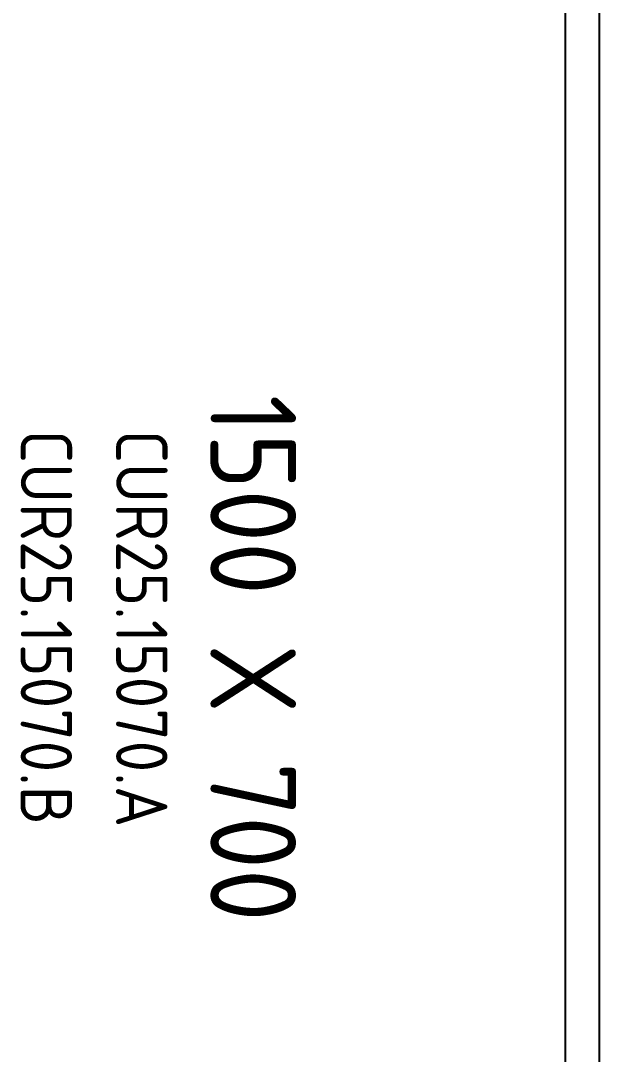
# Model space of a CAD drawing. Header units: millimetres. Extents: x 151130 to 215929, y 2134 to 34533.
# Drawn here: x 173890 to 174228, y 6435 to 7038 of the extents above; entities that cross this region are included whole.
import ezdxf

# ---------------------------------------------------------------- set-up
doc = ezdxf.new("R2010")
doc.units = ezdxf.units.MM
for name, color, linetype in [('MUEBLES', 8, 'Continuous'), ('OH CUBIERTA', 3, 'Continuous'), ('OH TEXTO', 1, 'Continuous'), ('OH!_LAM- A', 4, 'Continuous'), ('OH-_LAM-B', 6, 'Continuous')]:
    doc.layers.add(name, color=color, linetype=linetype)
doc.styles.get("Standard").update_dxf_attribs({"font": 'isocp2.shx'})

# ---------------------------------------------------------------- blocks, each defined once
blk = doc.blocks.new('CUR25.15070')
at = {"layer": 'OH TEXTO', "insert": (601.78, 375.84), "char_height": 50, "attachment_point": 1}
blk.add_mtext_dynamic_manual_height_columns('1500 X 700', width=453.8263, gutter_width=12.5, heights=[0], dxfattribs=at)
at = {"layer": 'OH!_LAM- A', "insert": (622.28, 300.74), "char_height": 50, "width": 489.7613, "attachment_point": 1}
blk.add_mtext('{\\H0.6x;CUR25.15070.A}', dxfattribs=at)
at = {"layer": 'OH-_LAM-B', "insert": (622.28, 245.03), "char_height": 50, "width": 489.7613, "attachment_point": 1}
blk.add_mtext('{\\H0.6x;CUR25.15070.B}', dxfattribs=at)
blk = doc.blocks.new('B6')
at = {"layer": 'MUEBLES'}
blk.add_lwpolyline([(3065.5, 1208), (4479.5, 1208), (4479.5, 1228), (3065.5, 1228)], close=True, dxfattribs=at)
at = {"layer": 'OH CUBIERTA'}
blk.add_blockref('CUR25.15070', (3035, 675), dxfattribs=at)

msp = doc.modelspace()

# ---------------------------------------------------------------- block references
at = {"color": 5, "rotation": 270}
msp.add_blockref('B6', (173000.03, 10456.29), dxfattribs=at)

doc.saveas('drawing.dxf')
